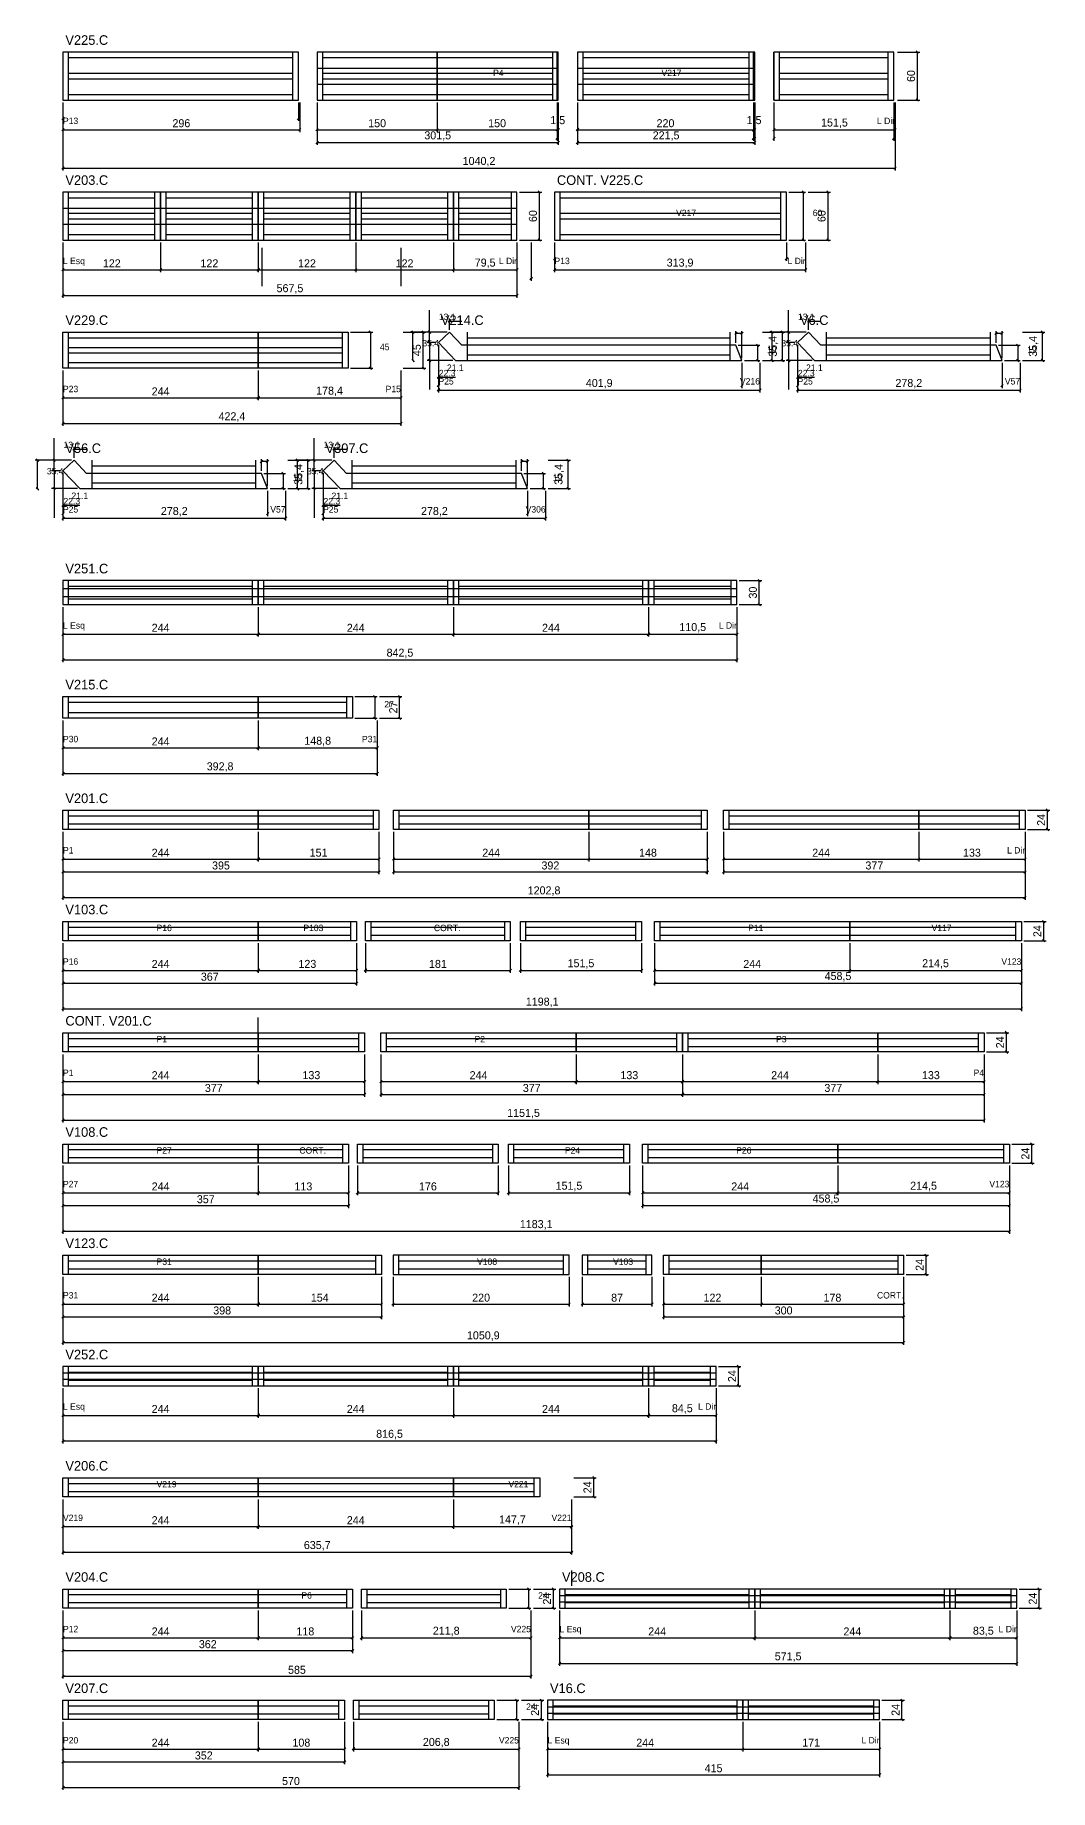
# Model space of a CAD drawing. Extents: x -13000 to 1294, y -4326 to 74.
# Drawn here: x -35 to 1234, y -2171 to 21 of the extents above; entities that cross this region are included whole.
import ezdxf
from ezdxf.enums import TextEntityAlignment as Align

# ---------------------------------------------------------------- set-up
doc = ezdxf.new("R2010")
doc.units = 0
for name, color, linetype in [('5', 5, 'Continuous'), ('COTA', 241, 'Continuous'), ('NOMENCLATURA', 7, 'Continuous'), ('Painéis', 200, 'Continuous'), ('SARR_2.2x7', 40, 'Continuous')]:
    doc.layers.add(name, color=color, linetype=linetype)
doc.dimstyles.new('PAINEL', dxfattribs={"dimtxt": 10, "dimasz": 3, "dimexe": 3, "dimexo": 3, "dimgap": 3, "dimtad": 1, "dimblk": 'OBLIQUE', "dimblk1": 'OBLIQUE', "dimcen": 2.5, "dimclrd": 4, "dimclre": 4, "dimclrt": 240, "dimazin": 3, "dimtfac": 1, "dimtmove": 0, "dimatfit": 3})

# ---------------------------------------------------------------- blocks, each defined once
blk = doc.blocks.new('_OBLIQUE')
at = {"color": 0, "linetype": 'BYBLOCK'}
blk.add_line((-0.5, -0.5), (0.5, 0.5), dxfattribs=at)

msp = doc.modelspace()

# ---------------------------------------------------------------- linework, layer by layer
at = {"layer": 'Painéis'}
for p, q in [((467.7, -60), (467.7, 0)), ((617.7, -60), (617.7, 0)), ((863.2, -60), (863.2, 0)), ((888.7, -60), (888.7, 0)), ((317.7, -20), (467.7, -20)), ((467.7, -20), (617.7, -20)), ((617.7, -20), (619.2, -20)), ((643.2, -20), (863.2, -20)), ((863.2, -20), (864.7, -20)), ((317.7, -40), (467.7, -40)), ((467.7, -40), (617.7, -40)), ((617.7, -40), (619.2, -40)), ((643.2, -40), (863.2, -40)), ((863.2, -40), (864.7, -40)), ((0, -63), (0, -86)), ((294.5, -63), (294.5, -86)), ((617.7, -63), (617.7, -110.9)), ((863.2, -63), (863.2, -110.9)), ((864.7, -63), (864.7, -110.9)), ((888.7, -63), (888.7, -110.9)), ((1038.7, -63), (1038.7, -110.9)), ((1.5, -81.5), (-1.5, -84.5)), ((293, -84.5), (296, -81.5)), ((616.2, -109.4), (619.2, -106.4)), ((861.7, -109.4), (864.7, -106.4)), ((863.2, -109.4), (866.2, -106.4)), ((890.2, -106.4), (887.2, -109.4)), ((1037.2, -109.4), (1040.2, -106.4)), ((907.5, -175), (928.4, -175)), ((926.9, -176.5), (923.9, -173.5)), ((925.4, -175), (925.4, -235)), ((0, -195), (122, -195)), ((122, -195), (244, -195)), ((244, -195), (366, -195)), ((366, -195), (488, -195)), ((488, -195), (567.5, -195)), ((0, -215), (122, -215)), ((122, -215), (244, -215)), ((244, -215), (366, -215)), ((366, -215), (488, -215)), ((488, -215), (567.5, -215)), ((585.3, -238), (585.3, -285.9)), ((614.5, -238), (614.5, -261)), ((904.5, -238), (904.5, -261)), ((907.5, -235), (928.4, -235)), ((923.9, -233.5), (926.9, -236.5)), ((248.4, -244.5), (248.4, -292.4)), ((422.4, -244.5), (422.4, -292.4)), ((616, -256.5), (613, -259.5)), ((903, -259.5), (906, -256.5)), ((583.8, -284.4), (586.8, -281.4)), ((458.2, -350), (458.2, -322.5)), ((907.1, -350), (907.1, -322.5)), ((244, -395), (244, -350)), ((359.5, -350), (387.3, -350)), ((385.8, -351.5), (382.8, -348.5)), ((384.3, -350), (384.3, -395)), ((480.2, -350), (434.5, -350)), ((439, -351.5), (436, -348.5)), ((437.5, -385.4), (437.5, -350)), ((480.2, -350), (455.2, -350)), ((459.7, -351.5), (456.7, -348.5)), ((458.2, -363.1), (458.2, -350)), ((484.7, -334.6), (481.7, -337.6)), ((483.2, -347), (483.2, -333.1)), ((483.2, -336.1), (498.7, -336.1)), ((842.7, -350.1), (839.7, -353.1)), ((841.2, -363.4), (841.2, -348.6)), ((847.3, -353.1), (850.3, -350.1)), ((848.8, -382.4), (848.8, -348.6)), ((929.1, -350), (883.4, -350)), ((887.9, -351.5), (884.9, -348.5)), ((886.4, -385.4), (886.4, -350)), ((929.1, -350), (904.1, -350)), ((908.6, -351.5), (905.6, -348.5)), ((907.1, -363.1), (907.1, -350)), ((933.6, -334.6), (930.6, -337.6)), ((932.1, -347), (932.1, -333.1)), ((932.1, -336.1), (947.6, -336.1)), ((1168, -350.1), (1165, -353.1)), ((1166.5, -363.4), (1166.5, -348.6)), ((1172.5, -353.1), (1175.5, -350.1)), ((1174, -382.4), (1174, -348.6)), ((466.4, -363.1), (455.2, -363.1)), ((466.4, -363.1), (455.2, -363.1)), ((459.7, -364.6), (456.7, -361.6)), ((456.7, -361.6), (459.7, -364.6)), ((458.2, -363.1), (458.2, -385.4)), ((469.4, -366.1), (469.4, -419.8)), ((469.4, -366.1), (469.4, -409.5)), ((848.8, -351.6), (841.2, -351.6)), ((844.2, -366.4), (871.3, -366.4)), ((869.8, -367.9), (866.8, -364.9)), ((868.3, -366.4), (868.3, -385.4)), ((915.3, -363.1), (904.1, -363.1)), ((915.3, -363.1), (904.1, -363.1)), ((908.6, -364.6), (905.6, -361.6)), ((905.6, -361.6), (908.6, -364.6)), ((907.1, -363.1), (907.1, -385.4)), ((918.3, -366.1), (918.3, -419.8)), ((918.3, -366.1), (918.3, -409.5)), ((1174, -351.6), (1166.5, -351.6)), ((1169.5, -366.4), (1196.5, -366.4)), ((1195, -367.9), (1192, -364.9)), ((1193.5, -366.4), (1193.5, -385.4)), ((382.8, -393.5), (385.8, -396.5)), ((436, -383.9), (439, -386.9)), ((487.5, -385.4), (455.2, -385.4)), ((456.7, -383.9), (459.7, -386.9)), ((458.2, -385.4), (458.2, -421.8)), ((848.8, -388.4), (848.8, -419.8)), ((851.8, -385.4), (871.3, -385.4)), ((866.8, -383.9), (869.8, -386.9)), ((884.9, -383.9), (887.9, -386.9)), ((936.4, -385.4), (904.1, -385.4)), ((905.6, -383.9), (908.6, -386.9)), ((907.1, -385.4), (907.1, -421.8)), ((1174, -388.4), (1174, -419.8)), ((1177, -385.4), (1196.5, -385.4)), ((1192, -383.9), (1195, -386.9)), ((359.5, -395), (387.3, -395)), ((470.9, -405), (467.9, -408)), ((470.9, -415.3), (467.9, -418.3)), ((490.5, -406.5), (469.4, -406.5)), ((847.3, -418.3), (850.3, -415.3)), ((919.8, -405), (916.8, -408)), ((919.8, -415.3), (916.8, -418.3)), ((939.4, -406.5), (918.3, -406.5)), ((1172.5, -418.3), (1175.5, -415.3)), ((-11.2, -510), (-11.2, -482.5)), ((15.3, -494.6), (12.3, -497.6)), ((13.8, -507), (13.8, -493.1)), ((13.8, -496.1), (29.3, -496.1)), ((313.9, -510.1), (313.9, -482.6)), ((340.5, -494.6), (337.5, -497.6)), ((339, -507.1), (339, -493.1)), ((339, -496.1), (354.4, -496.1)), ((10.8, -510), (-34.9, -510)), ((-30.4, -511.5), (-33.4, -508.5)), ((-31.9, -545.4), (-31.9, -510)), ((10.8, -510), (-14.2, -510)), ((-3, -523.1), (-14.2, -523.1)), ((-3, -523.1), (-14.2, -523.1)), ((-9.7, -511.5), (-12.7, -508.5)), ((-9.7, -524.6), (-12.7, -521.6)), ((-12.7, -521.6), (-9.7, -524.6)), ((-11.2, -523.1), (-11.2, -510)), ((-11.2, -523.1), (-11.2, -545.4)), ((0, -526.1), (0, -579.8)), ((0, -526.1), (0, -569.5)), ((249.7, -510.1), (246.7, -513.1)), ((248.2, -523.4), (248.2, -508.6)), ((255.8, -511.6), (248.2, -511.6)), ((254.3, -513.1), (257.3, -510.1)), ((255.8, -542.4), (255.8, -508.6)), ((276.7, -527.9), (273.7, -524.9)), ((336, -510.1), (290.2, -510.1)), ((294.7, -511.6), (291.7, -508.6)), ((293.2, -545.4), (293.2, -510.1)), ((336, -510.1), (310.9, -510.1)), ((322.2, -523.1), (310.9, -523.1)), ((322.2, -523.1), (310.9, -523.1)), ((315.4, -511.6), (312.4, -508.6)), ((315.4, -524.6), (312.4, -521.6)), ((312.4, -521.6), (315.4, -524.6)), ((313.9, -523.1), (313.9, -510.1)), ((313.9, -523.1), (313.9, -545.4)), ((325.2, -526.1), (325.2, -579.9)), ((325.2, -526.1), (325.2, -569.5)), ((574.8, -510.1), (571.8, -513.1)), ((573.3, -523.4), (573.3, -508.6)), ((580.9, -511.6), (573.3, -511.6)), ((579.4, -513.1), (582.4, -510.1)), ((580.9, -542.4), (580.9, -508.6)), ((601.9, -527.9), (598.9, -524.9)), ((-33.4, -543.9), (-30.4, -546.9)), ((18.1, -545.4), (-14.2, -545.4)), ((-12.7, -543.9), (-9.7, -546.9)), ((-11.2, -545.4), (-11.2, -581.8)), ((251.2, -526.4), (278.2, -526.4)), ((258.8, -545.4), (278.2, -545.4)), ((273.7, -543.9), (276.7, -546.9)), ((275.2, -526.4), (275.2, -545.4)), ((291.7, -543.9), (294.7, -546.9)), ((343.3, -545.4), (310.9, -545.4)), ((312.4, -543.9), (315.4, -546.9)), ((313.9, -545.4), (313.9, -581.8)), ((576.3, -526.4), (603.4, -526.4)), ((583.9, -545.4), (603.4, -545.4)), ((598.9, -543.9), (601.9, -546.9)), ((600.4, -526.4), (600.4, -545.4)), ((1.5, -565), (-1.5, -568)), ((21.1, -566.5), (0, -566.5)), ((255.8, -548.4), (255.8, -579.8)), ((326.7, -565), (323.7, -568)), ((346.3, -566.5), (325.2, -566.5)), ((580.9, -548.4), (580.9, -579.9)), ((1.5, -575.3), (-1.5, -578.3)), ((254.3, -578.3), (257.3, -575.3)), ((326.7, -575.4), (323.7, -578.4)), ((579.4, -578.4), (582.4, -575.4)), ((0, -670.4), (244, -670.4)), ((244, -670.4), (488, -670.4)), ((488, -670.4), (732, -670.4)), ((732, -670.4), (842.5, -670.4)), ((0, -680.4), (244, -680.4)), ((244, -680.4), (488, -680.4)), ((488, -680.4), (732, -680.4)), ((732, -680.4), (842.5, -680.4)), ((244, -832.4), (244, -805.4)), ((365, -805.4), (392.8, -805.4)), ((391.3, -806.9), (388.3, -803.9)), ((389.8, -805.4), (389.8, -832.4)), ((365, -832.4), (392.8, -832.4)), ((388.3, -830.9), (391.3, -833.9)), ((244, -971.4), (244, -947.4)), ((657.3, -971.4), (657.3, -947.4)), ((1069.8, -971.4), (1069.8, -947.4)), ((244, -1110.4), (244, -1086.4)), ((983.6, -1110.4), (983.6, -1086.4)), ((244, -1249.4), (244, -1225.4)), ((244.2, -1225.1), (244.2, -1206.1)), ((641.5, -1249.4), (641.5, -1225.4)), ((1018.5, -1249.4), (1018.5, -1225.4)), ((244, -1388.4), (244, -1364.4)), ((968.6, -1388.4), (968.6, -1364.4)), ((244, -1527.4), (244, -1503.4)), ((872.9, -1527.4), (872.9, -1503.4)), ((0, -1650.4), (244, -1650.4)), ((0, -1658.4), (244, -1658.4)), ((244, -1650.4), (488, -1650.4)), ((244, -1658.4), (488, -1658.4)), ((488, -1650.4), (732, -1650.4)), ((488, -1658.4), (732, -1658.4)), ((732, -1650.4), (816.5, -1650.4)), ((732, -1658.4), (816.5, -1658.4)), ((244, -1805.4), (244, -1781.4)), ((488, -1805.4), (488, -1781.4)), ((635.7, -1897.3), (635.7, -1916.3)), ((244, -1944.4), (244, -1920.4)), ((557.2, -1920.4), (585, -1920.4)), ((583.5, -1921.9), (580.5, -1918.9)), ((582, -1920.4), (582, -1944.4)), ((620.8, -1928.4), (864.8, -1928.4)), ((864.8, -1928.4), (1108.8, -1928.4)), ((1108.8, -1928.4), (1192.3, -1928.4)), ((557.2, -1944.4), (585, -1944.4)), ((580.5, -1942.9), (583.5, -1945.9)), ((620.8, -1936.4), (864.8, -1936.4)), ((864.8, -1936.4), (1108.8, -1936.4)), ((1108.8, -1936.4), (1192.3, -1936.4)), ((244, -2083.4), (244, -2059.4)), ((542.2, -2059.4), (570, -2059.4)), ((568.5, -2060.9), (565.5, -2057.9)), ((567, -2059.4), (567, -2083.4)), ((565.5, -2081.9), (568.5, -2084.9)), ((605.8, -2067.4), (849.8, -2067.4)), ((605.8, -2075.4), (849.8, -2075.4)), ((849.8, -2067.4), (1020.8, -2067.4)), ((849.8, -2075.4), (1020.8, -2075.4)), ((542.2, -2083.4), (570, -2083.4))]:
    msp.add_line(p, q, dxfattribs=at)
for points in [[(0, 0), (0, -60), (294.5, -60), (294.5, 0), (0, 0)], [(317.7, -60), (467.7, -60), (467.7, 0), (317.7, 0)], [(467.7, -60), (617.7, -60), (617.7, 0), (467.7, 0)], [(617.7, -60), (619.2, -60), (619.2, 0), (617.7, 0)], [(643.2, -60), (863.2, -60), (863.2, 0), (643.2, 0)], [(863.2, -60), (864.7, -60), (864.7, 0), (863.2, 0)], [(888.7, -60), (1038.7, -60), (1038.7, 0), (888.7, 0)], [(0, -235), (122, -235), (122, -175), (0, -175)], [(122, -235), (244, -235), (244, -175), (122, -175)], [(244, -235), (366, -235), (366, -175), (244, -175)], [(366, -235), (488, -235), (488, -175), (366, -175)], [(488, -235), (567.5, -235), (567.5, -175), (488, -175)], [(614.5, -175), (614.5, -235), (904.5, -235), (904.5, -175), (614.5, -175)], [(244, -395), (0, -395), (0, -350), (244, -350)], [(244, -350), (356.5, -350), (356.5, -395), (244, -395)], [(469.4, -363.1), (490.5, -385.4), (848.8, -385.4), (841.2, -366.4), (498.7, -366.4), (483.2, -350), (469.4, -363.1)], [(918.3, -363.1), (939.4, -385.4), (1174, -385.4), (1166.5, -366.4), (947.6, -366.4), (932.1, -350), (918.3, -363.1)], [(0, -523.1), (21.1, -545.4), (255.7, -545.4), (248.2, -526.4), (29.3, -526.4), (13.8, -510), (0, -523.1)], [(325.2, -523.1), (346.3, -545.4), (580.9, -545.4), (573.4, -526.4), (354.5, -526.4), (339, -510), (325.2, -523.1)], [(0, -690.4), (244, -690.4), (244, -660.4), (0, -660.4)], [(244, -690.4), (488, -690.4), (488, -660.4), (244, -660.4)], [(488, -690.4), (732, -690.4), (732, -660.4), (488, -660.4)], [(732, -690.4), (842.5, -690.4), (842.5, -660.4), (732, -660.4)], [(244, -832.4), (0, -832.4), (0, -805.4), (244, -805.4)], [(244, -805.4), (362, -805.4), (362, -832.4), (244, -832.4)], [(244, -971.4), (0, -971.4), (0, -947.4), (244, -947.4)], [(244, -947.4), (395, -947.4), (395, -971.4), (244, -971.4)], [(657.3, -971.4), (413.3, -971.4), (413.3, -947.4), (657.3, -947.4)], [(657.3, -947.4), (805.3, -947.4), (805.3, -971.4), (657.3, -971.4)], [(1069.8, -971.4), (825.8, -971.4), (825.8, -947.4), (1069.8, -947.4)], [(1069.8, -947.4), (1202.8, -947.4), (1202.8, -971.4), (1069.8, -971.4)], [(244, -1110.4), (0, -1110.4), (0, -1086.4), (244, -1086.4)], [(244, -1086.4), (367, -1086.4), (367, -1110.4), (244, -1110.4)], [(378.2, -1086.4), (559.2, -1086.4), (559.2, -1110.4), (378.2, -1110.4)], [(571.8, -1086.4), (723.3, -1086.4), (723.3, -1110.4), (571.8, -1110.4)], [(983.6, -1110.4), (739.6, -1110.4), (739.6, -1086.4), (983.6, -1086.4)], [(983.6, -1086.4), (1198.1, -1086.4), (1198.1, -1110.4), (983.6, -1110.4)], [(244, -1249.4), (0, -1249.4), (0, -1225.4), (244, -1225.4)], [(244, -1225.4), (377, -1225.4), (377, -1249.4), (244, -1249.4)], [(641.5, -1249.4), (397.5, -1249.4), (397.5, -1225.4), (641.5, -1225.4)], [(641.5, -1225.4), (774.5, -1225.4), (774.5, -1249.4), (641.5, -1249.4)], [(1018.5, -1249.4), (774.5, -1249.4), (774.5, -1225.4), (1018.5, -1225.4)], [(1018.5, -1225.4), (1151.5, -1225.4), (1151.5, -1249.4), (1018.5, -1249.4)], [(244, -1388.4), (0, -1388.4), (0, -1364.4), (244, -1364.4)], [(244, -1364.4), (357, -1364.4), (357, -1388.4), (244, -1388.4)], [(368.2, -1364.4), (544.2, -1364.4), (544.2, -1388.4), (368.2, -1388.4)], [(556.8, -1364.4), (708.3, -1364.4), (708.3, -1388.4), (556.8, -1388.4)], [(968.6, -1388.4), (724.6, -1388.4), (724.6, -1364.4), (968.6, -1364.4)], [(968.6, -1364.4), (1183.1, -1364.4), (1183.1, -1388.4), (968.6, -1388.4)], [(244, -1527.4), (0, -1527.4), (0, -1503.4), (244, -1503.4)], [(244, -1503.4), (398, -1503.4), (398, -1527.4), (244, -1527.4)], [(412.7, -1503.4), (412.7, -1527.4), (632.7, -1527.4), (632.7, -1503.4), (412.7, -1503.4)], [(649.2, -1503.4), (649.2, -1527.4), (736.2, -1527.4), (736.2, -1503.4), (649.2, -1503.4)], [(872.9, -1527.4), (750.9, -1527.4), (750.9, -1503.4), (872.9, -1503.4)], [(872.9, -1503.4), (1050.9, -1503.4), (1050.9, -1527.4), (872.9, -1527.4)], [(0, -1666.4), (244, -1666.4), (244, -1642.4), (0, -1642.4)], [(244, -1666.4), (488, -1666.4), (488, -1642.4), (244, -1642.4)], [(488, -1666.4), (732, -1666.4), (732, -1642.4), (488, -1642.4)], [(732, -1666.4), (816.5, -1666.4), (816.5, -1642.4), (732, -1642.4)], [(244, -1805.4), (0, -1805.4), (0, -1781.4), (244, -1781.4)], [(488, -1805.4), (244, -1805.4), (244, -1781.4), (488, -1781.4)], [(488, -1781.4), (596, -1781.4), (596, -1805.4), (488, -1805.4)], [(244, -1944.4), (0, -1944.4), (0, -1920.4), (244, -1920.4)], [(244, -1920.4), (362, -1920.4), (362, -1944.4), (244, -1944.4)], [(373.2, -1920.4), (554.2, -1920.4), (554.2, -1944.4), (373.2, -1944.4)], [(620.8, -1944.4), (864.8, -1944.4), (864.8, -1920.4), (620.8, -1920.4)], [(864.8, -1944.4), (1108.8, -1944.4), (1108.8, -1920.4), (864.8, -1920.4)], [(1108.8, -1944.4), (1192.3, -1944.4), (1192.3, -1920.4), (1108.8, -1920.4)], [(244, -2083.4), (0, -2083.4), (0, -2059.4), (244, -2059.4)], [(244, -2059.4), (352, -2059.4), (352, -2083.4), (244, -2083.4)], [(363.2, -2059.4), (539.2, -2059.4), (539.2, -2083.4), (363.2, -2083.4)], [(605.8, -2083.4), (849.8, -2083.4), (849.8, -2059.4), (605.8, -2059.4)], [(849.8, -2083.4), (1020.8, -2083.4), (1020.8, -2059.4), (849.8, -2059.4)]]:
    msp.add_lwpolyline(points, close=True, dxfattribs=at)
at = {"layer": 'SARR_2.2x7'}
for p, q in [((7, -60), (7, 0)), ((287.5, -60), (287.5, 0)), ((324.7, -60), (324.7, 0)), ((612.2, -60), (612.2, 0)), ((650.2, -60), (650.2, 0)), ((857.7, -60), (857.7, 0)), ((895.7, -60), (895.7, 0)), ((1031.7, -60), (1031.7, 0)), ((7, -7), (287.5, -7)), ((324.7, -7), (612.2, -7)), ((650.2, -7), (857.7, -7)), ((895.7, -7), (1031.7, -7)), ((7, -26.5), (287.5, -26.5)), ((7, -33.5), (287.5, -33.5)), ((324.7, -26.5), (612.2, -26.5)), ((324.7, -33.5), (612.2, -33.5)), ((650.2, -26.5), (857.7, -26.5)), ((650.2, -33.5), (857.7, -33.5)), ((895.7, -26.5), (1031.7, -26.5)), ((895.7, -33.5), (1031.7, -33.5)), ((7, -53), (287.5, -53)), ((324.7, -53), (612.2, -53)), ((650.2, -53), (857.7, -53)), ((895.7, -53), (1031.7, -53)), ((7, -235), (7, -175)), ((115, -235), (115, -175)), ((129, -235), (129, -175)), ((237, -235), (237, -175)), ((251, -235), (251, -175)), ((359, -235), (359, -175)), ((373, -235), (373, -175)), ((481, -235), (481, -175)), ((495, -235), (495, -175)), ((560.5, -235), (560.5, -175)), ((621.5, -235), (621.5, -175)), ((897.5, -235), (897.5, -175)), ((7, -182), (115, -182)), ((129, -182), (237, -182)), ((251, -182), (359, -182)), ((373, -182), (481, -182)), ((495, -182), (560.5, -182)), ((621.5, -182), (897.5, -182)), ((7, -201.5), (115, -201.5)), ((7, -208.5), (115, -208.5)), ((129, -201.5), (237, -201.5)), ((129, -208.5), (237, -208.5)), ((251, -201.5), (359, -201.5)), ((251, -208.5), (359, -208.5)), ((373, -201.5), (481, -201.5)), ((373, -208.5), (481, -208.5)), ((495, -201.5), (560.5, -201.5)), ((495, -208.5), (560.5, -208.5)), ((621.5, -201.5), (897.5, -201.5)), ((621.5, -208.5), (897.5, -208.5)), ((7, -228), (115, -228)), ((129, -228), (237, -228)), ((251, -228), (359, -228)), ((373, -228), (481, -228)), ((495, -228), (560.5, -228)), ((621.5, -228), (897.5, -228)), ((7, -395), (7, -350)), ((349.5, -395), (349.5, -350)), ((505.7, -385.4), (505.7, -350)), ((834.2, -385.4), (834.2, -350)), ((954.6, -385.4), (954.6, -350)), ((1159.5, -385.4), (1159.5, -350)), ((7, -357), (349.5, -357)), ((7, -369), (349.5, -369)), ((505.7, -357), (834.2, -357)), ((954.6, -357), (1159.5, -357)), ((7, -376), (349.5, -376)), ((7, -388), (349.5, -388)), ((505.7, -378.4), (834.2, -378.4)), ((954.6, -378.4), (1159.5, -378.4)), ((36.3, -545.4), (36.3, -510)), ((36.3, -517), (241.2, -517)), ((241.2, -545.4), (241.2, -510)), ((361.5, -545.4), (361.5, -510)), ((361.5, -517), (566.4, -517)), ((566.4, -545.4), (566.4, -510)), ((36.3, -538.4), (241.2, -538.4)), ((361.5, -538.4), (566.4, -538.4)), ((7, -690.4), (7, -660.4)), ((7, -667.4), (237, -667.4)), ((237, -690.4), (237, -660.4)), ((251, -690.4), (251, -660.4)), ((251, -667.4), (481, -667.4)), ((481, -690.4), (481, -660.4)), ((495, -690.4), (495, -660.4)), ((495, -667.4), (725, -667.4)), ((725, -690.4), (725, -660.4)), ((739, -690.4), (739, -660.4)), ((739, -667.4), (835.5, -667.4)), ((835.5, -690.4), (835.5, -660.4)), ((7, -683.4), (237, -683.4)), ((251, -683.4), (481, -683.4)), ((495, -683.4), (725, -683.4)), ((739, -683.4), (835.5, -683.4)), ((7, -832.4), (7, -805.4)), ((355, -832.4), (355, -805.4)), ((7, -812.4), (355, -812.4)), ((7, -825.4), (355, -825.4)), ((7, -971.4), (7, -947.4)), ((7, -954.4), (388, -954.4)), ((7, -964.4), (388, -964.4)), ((388, -971.4), (388, -947.4)), ((420.3, -971.4), (420.3, -947.4)), ((420.3, -954.4), (798.3, -954.4)), ((420.3, -964.4), (798.3, -964.4)), ((798.3, -971.4), (798.3, -947.4)), ((832.8, -971.4), (832.8, -947.4)), ((832.8, -954.4), (1195.8, -954.4)), ((832.8, -964.4), (1195.8, -964.4)), ((1195.8, -971.4), (1195.8, -947.4)), ((7, -1110.4), (7, -1086.4)), ((7, -1093.4), (360, -1093.4)), ((360, -1110.4), (360, -1086.4)), ((385.2, -1110.4), (385.2, -1086.4)), ((385.2, -1093.4), (552.2, -1093.4)), ((552.2, -1110.4), (552.2, -1086.4)), ((578.8, -1110.4), (578.8, -1086.4)), ((578.8, -1093.4), (716.3, -1093.4)), ((716.3, -1110.4), (716.3, -1086.4)), ((746.6, -1110.4), (746.6, -1086.4)), ((746.6, -1093.4), (1191.1, -1093.4)), ((1191.1, -1110.4), (1191.1, -1086.4)), ((7, -1103.4), (360, -1103.4)), ((385.2, -1103.4), (552.2, -1103.4)), ((578.8, -1103.4), (716.3, -1103.4)), ((746.6, -1103.4), (1191.1, -1103.4)), ((7, -1249.4), (7, -1225.4)), ((370, -1249.4), (370, -1225.4)), ((404.5, -1249.4), (404.5, -1225.4)), ((767.5, -1249.4), (767.5, -1225.4)), ((781.5, -1249.4), (781.5, -1225.4)), ((1144.5, -1249.4), (1144.5, -1225.4)), ((7, -1232.4), (370, -1232.4)), ((7, -1242.4), (370, -1242.4)), ((404.5, -1232.4), (767.5, -1232.4)), ((404.5, -1242.4), (767.5, -1242.4)), ((781.5, -1232.4), (1144.5, -1232.4)), ((781.5, -1242.4), (1144.5, -1242.4)), ((7, -1388.4), (7, -1364.4)), ((7, -1371.4), (350, -1371.4)), ((350, -1388.4), (350, -1364.4)), ((375.2, -1388.4), (375.2, -1364.4)), ((375.2, -1371.4), (537.2, -1371.4)), ((537.2, -1388.4), (537.2, -1364.4)), ((563.8, -1388.4), (563.8, -1364.4)), ((563.8, -1371.4), (701.3, -1371.4)), ((701.3, -1388.4), (701.3, -1364.4)), ((731.6, -1388.4), (731.6, -1364.4)), ((731.6, -1371.4), (1176.1, -1371.4)), ((1176.1, -1388.4), (1176.1, -1364.4)), ((7, -1381.4), (350, -1381.4)), ((375.2, -1381.4), (537.2, -1381.4)), ((563.8, -1381.4), (701.3, -1381.4)), ((731.6, -1381.4), (1176.1, -1381.4)), ((7, -1527.4), (7, -1503.4)), ((7, -1510.4), (391, -1510.4)), ((391, -1527.4), (391, -1503.4)), ((419.7, -1527.4), (419.7, -1503.4)), ((419.7, -1510.4), (625.7, -1510.4)), ((625.7, -1527.4), (625.7, -1503.4)), ((656.2, -1527.4), (656.2, -1503.4)), ((656.2, -1510.4), (729.2, -1510.4)), ((729.2, -1527.4), (729.2, -1503.4)), ((757.9, -1527.4), (757.9, -1503.4)), ((757.9, -1510.4), (1043.9, -1510.4)), ((1043.9, -1527.4), (1043.9, -1503.4)), ((7, -1520.4), (391, -1520.4)), ((419.7, -1520.4), (625.7, -1520.4)), ((656.2, -1520.4), (729.2, -1520.4)), ((757.9, -1520.4), (1043.9, -1520.4)), ((7, -1666.4), (7, -1642.4)), ((237, -1666.4), (237, -1642.4)), ((251, -1666.4), (251, -1642.4)), ((481, -1666.4), (481, -1642.4)), ((495, -1666.4), (495, -1642.4)), ((725, -1666.4), (725, -1642.4)), ((739, -1666.4), (739, -1642.4)), ((809.5, -1666.4), (809.5, -1642.4)), ((7, -1649.4), (237, -1649.4)), ((7, -1659.4), (237, -1659.4)), ((251, -1649.4), (481, -1649.4)), ((251, -1659.4), (481, -1659.4)), ((495, -1649.4), (725, -1649.4)), ((495, -1659.4), (725, -1659.4)), ((739, -1649.4), (809.5, -1649.4)), ((739, -1659.4), (809.5, -1659.4)), ((7, -1805.4), (7, -1781.4)), ((7, -1788.4), (589, -1788.4)), ((589, -1805.4), (589, -1781.4)), ((7, -1798.4), (589, -1798.4)), ((7, -1944.4), (7, -1920.4)), ((7, -1927.4), (355, -1927.4)), ((355, -1944.4), (355, -1920.4)), ((380.2, -1944.4), (380.2, -1920.4)), ((380.2, -1927.4), (547.2, -1927.4)), ((547.2, -1944.4), (547.2, -1920.4)), ((627.8, -1944.4), (627.8, -1920.4)), ((627.8, -1927.4), (857.8, -1927.4)), ((857.8, -1944.4), (857.8, -1920.4)), ((871.8, -1944.4), (871.8, -1920.4)), ((871.8, -1927.4), (1101.8, -1927.4)), ((1101.8, -1944.4), (1101.8, -1920.4)), ((1115.8, -1944.4), (1115.8, -1920.4)), ((1115.8, -1927.4), (1185.3, -1927.4)), ((1185.3, -1944.4), (1185.3, -1920.4)), ((7, -1937.4), (355, -1937.4)), ((380.2, -1937.4), (547.2, -1937.4)), ((627.8, -1937.4), (857.8, -1937.4)), ((871.8, -1937.4), (1101.8, -1937.4)), ((1115.8, -1937.4), (1185.3, -1937.4)), ((7, -2083.4), (7, -2059.4)), ((345, -2083.4), (345, -2059.4)), ((370.2, -2083.4), (370.2, -2059.4)), ((532.2, -2083.4), (532.2, -2059.4)), ((612.8, -2083.4), (612.8, -2059.4)), ((842.8, -2083.4), (842.8, -2059.4)), ((856.8, -2083.4), (856.8, -2059.4)), ((1013.8, -2083.4), (1013.8, -2059.4)), ((7, -2066.4), (345, -2066.4)), ((7, -2076.4), (345, -2076.4)), ((370.2, -2066.4), (532.2, -2066.4)), ((370.2, -2076.4), (532.2, -2076.4)), ((612.8, -2066.4), (842.8, -2066.4)), ((612.8, -2076.4), (842.8, -2076.4)), ((856.8, -2066.4), (1013.8, -2066.4)), ((856.8, -2076.4), (1013.8, -2076.4))]:
    msp.add_line(p, q, dxfattribs=at)

# ---------------------------------------------------------------- texts
at = {"layer": '5'}
for s, p in [('V217', (748.2, -30)), ('P4', (537.7, -30)), ('P13', (0, -90)), ('V217', (766.45, -205)), ('L Esq', (0, -265)), ('P13', (614.5, -265)), ('P25', (469.4, -415.4)), ('P25', (918.3, -415.4)), ('P23', (0, -425)), ('P25', (0, -575.4)), ('P25', (325.2, -575.4)), ('L Esq', (0, -720.4)), ('P30', (0, -862.4)), ('P1', (0, -1001.4)), ('P16', (117, -1098.4)), ('P103', (300.5, -1098.4)), ('CORT.', (463.7, -1098.4)), ('P11', (856.6, -1098.4)), ('V117', (1085.85, -1098.4)), ('P16', (0, -1140.4)), ('P1', (117, -1237.4)), ('P2', (514.5, -1237.4)), ('P3', (891.5, -1237.4)), ('P1', (0, -1279.4)), ('P27', (117, -1376.4)), ('CORT.', (295.5, -1376.4)), ('P24', (627.55, -1376.4)), ('P26', (841.6, -1376.4)), ('P27', (0, -1418.4)), ('P31', (117, -1515.4)), ('V108', (517.7, -1515.4)), ('V103', (687.7, -1515.4)), ('P31', (0, -1557.4)), ('L Esq', (0, -1696.4)), ('V219', (117, -1793.4)), ('V221', (556.85, -1793.4)), ('V219', (0, -1835.4)), ('P6', (298, -1932.4)), ('P12', (0, -1974.4)), ('L Esq', (620.8, -1974.4)), ('P20', (0, -2113.4)), ('L Esq', (605.8, -2113.4))]:
    msp.add_text(s, height=8, dxfattribs=at).set_placement(p)
for s, p in [('L Dir', (1040.2, -90)), ('L Dir', (567.5, -265)), ('L Dir', (928.4, -265)), ('V216', (871.3, -415.4)), ('V57', (1196.5, -415.4)), ('P15', (422.4, -425)), ('V57', (278.2, -575.4)), ('V306', (603.4, -575.4)), ('L Dir', (842.5, -720.4)), ('P31', (392.8, -862.4)), ('L Dir', (1202.8, -1001.4)), ('V123', (1198.1, -1140.4)), ('P4', (1151.5, -1279.4)), ('V123', (1183.1, -1418.4)), ('CORT.', (1050.9, -1557.4)), ('L Dir', (816.5, -1696.4)), ('V221', (635.7, -1835.4)), ('V225', (585, -1974.4)), ('L Dir', (1192.3, -1974.4)), ('V225', (570, -2113.4)), ('L Dir', (1020.8, -2113.4))]:
    msp.add_text(s, height=8, dxfattribs=at).set_placement(p, align=Align.RIGHT)
at = {"layer": 'NOMENCLATURA'}
for s, p in [('V225.C', (3, 9)), ('V203.C', (3, -166)), ('CONT. V225.C', (617.5, -166)), ('V229.C', (3, -341)), ('V214.C', (472.4, -341)), ('V6.C', (921.3, -341)), ('V56.C', (3, -501)), ('V307.C', (328.2, -501)), ('V251.C', (3, -651.4)), ('V215.C', (3, -796.4)), ('V201.C', (3, -938.4)), ('V103.C', (3, -1077.4)), ('CONT. V201.C', (3, -1216.4)), ('V108.C', (3, -1355.4)), ('V123.C', (3, -1494.4)), ('V252.C', (3, -1633.4)), ('V206.C', (3, -1772.4)), ('V204.C', (3, -1911.4)), ('V208.C', (623.8, -1911.4)), ('V207.C', (3, -2050.4)), ('V16.C', (608.8, -2050.4))]:
    msp.add_text(s, height=12, dxfattribs=at).set_placement(p)
at = {"layer": 'Painéis'}
for s, p in [('60', (937.3, -205)), ('13.1', (469.9, -334.8)), ('13.1', (918.8, -334.8)), ('45', (396.2, -372.5)), ('35.4', (449.3, -367.7)), ('19', (880.2, -375.9)), ('35.4', (898.1, -367.7)), ('19', (1205.4, -375.9)), ('21.1', (480, -398.4)), ('21.1', (928.9, -398.4)), ('22.3', (469.9, -405.1)), ('22.3', (918.8, -405.1)), ('13.1', (0.6, -494.8)), ('13.1', (325.7, -494.8)), ('35.4', (-20.1, -527.7)), ('35.4', (305, -527.7)), ('19', (287.2, -535.9)), ('19', (612.3, -535.9)), ('22.3', (0.6, -565.1)), ('21.1', (10.6, -558.4)), ('22.3', (325.7, -565.1)), ('21.1', (335.7, -558.5)), ('27', (401.7, -818.9)), ('24', (594, -1932.4)), ('24', (579, -2071.4))]:
    msp.add_text(s, height=8, dxfattribs=at).set_placement(p)

# ---------------------------------------------------------------- dimensions: what is measured, and where the dimension line sits
at = {"layer": 'COTA'}
for base, p1, p2 in [((1068.2, -60), (1040.2, -60), (1040.2, 0)), ((595.5, -235), (567.5, -235), (567.5, -175)), ((956.4, -235), (928.4, -235), (928.4, -175)), ((450.4, -395), (422.4, -395), (422.4, -350)), ((899.3, -385.4), (871.3, -385.4), (871.3, -350)), ((1224.5, -385.4), (1196.5, -385.4), (1196.5, -350)), ((306.2, -545.4), (278.2, -545.4), (278.2, -510)), ((631.4, -545.4), (603.4, -545.4), (603.4, -510)), ((870.5, -690.4), (842.5, -690.4), (842.5, -660.4)), ((420.8, -832.4), (392.8, -832.4), (392.8, -805.4)), ((1230.8, -971.4), (1202.8, -971.4), (1202.8, -947.4)), ((1226.1, -1110.4), (1198.1, -1110.4), (1198.1, -1086.4)), ((1179.5, -1249.4), (1151.5, -1249.4), (1151.5, -1225.4)), ((1211.1, -1388.4), (1183.1, -1388.4), (1183.1, -1364.4)), ((1078.9, -1527.4), (1050.9, -1527.4), (1050.9, -1503.4)), ((844.5, -1666.4), (816.5, -1666.4), (816.5, -1642.4)), ((663.7, -1805.4), (635.7, -1805.4), (635.7, -1781.4)), ((613, -1944.4), (585, -1944.4), (585, -1920.4)), ((1220.3, -1944.4), (1192.3, -1944.4), (1192.3, -1920.4)), ((598, -2083.4), (570, -2083.4), (570, -2059.4)), ((1048.8, -2083.4), (1020.8, -2083.4), (1020.8, -2059.4))]:
    msp.add_linear_dim(base=base, p1=p1, p2=p2, angle=90, dimstyle='PAINEL', dxfattribs=at).render()
for base, p1, p2 in [((0, -97), (0, -60), (296, -60)), ((0, -145), (0, -60), (1040.2, -60)), ((317.7, -97), (317.7, -60), (467.7, -60)), ((317.7, -113), (317.7, -60), (619.2, -60)), ((467.7, -97), (467.7, -60), (617.7, -60)), ((617.7, -97), (617.7, -60), (619.2, -60)), ((643.2, -97), (643.2, -60), (863.2, -60)), ((643.2, -113), (643.2, -60), (864.7, -60)), ((863.2, -97), (863.2, -60), (864.7, -60)), ((888.7, -97), (888.7, -60), (1040.2, -60)), ((0, -272), (0, -235), (122, -235)), ((0, -304), (0, -235), (567.5, -235)), ((122, -272), (122, -235), (244, -235)), ((244, -272), (244, -235), (366, -235)), ((366, -272), (366, -235), (488, -235)), ((488, -272), (488, -235), (567.5, -235)), ((614.5, -272), (614.5, -235), (928.4, -235)), ((469.4, -422.4), (469.4, -385.4), (871.3, -385.4)), ((918.3, -422.4), (918.3, -385.4), (1196.5, -385.4)), ((0, -432), (0, -395), (244, -395)), ((0, -464), (0, -395), (422.4, -395)), ((244, -432), (244, -395), (422.4, -395)), ((0, -582.4), (0, -545.4), (278.2, -545.4)), ((325.2, -582.4), (325.2, -545.4), (603.4, -545.4)), ((0, -727.4), (0, -690.4), (244, -690.4)), ((0, -759.4), (0, -690.4), (842.5, -690.4)), ((244, -727.4), (244, -690.4), (488, -690.4)), ((488, -727.4), (488, -690.4), (732, -690.4)), ((732, -727.4), (732, -690.4), (842.5, -690.4)), ((0, -869.4), (0, -832.4), (244, -832.4)), ((0, -901.4), (0, -832.4), (392.8, -832.4)), ((244, -869.4), (244, -832.4), (392.8, -832.4)), ((0, -1008.4), (0, -971.4), (244, -971.4)), ((0, -1024.4), (0, -971.4), (395, -971.4)), ((0, -1056.4), (0, -971.4), (1202.8, -971.4)), ((244, -1008.4), (244, -971.4), (395, -971.4)), ((413.3, -1008.4), (413.3, -971.4), (657.3, -971.4)), ((413.3, -1024.4), (413.3, -971.4), (805.3, -971.4)), ((657.3, -1008.4), (657.3, -971.4), (805.3, -971.4)), ((825.8, -1008.4), (825.8, -971.4), (1069.8, -971.4)), ((825.8, -1024.4), (825.8, -971.4), (1202.8, -971.4)), ((1069.8, -1008.4), (1069.8, -971.4), (1202.8, -971.4)), ((0, -1147.4), (0, -1110.4), (244, -1110.4)), ((0, -1163.4), (0, -1110.4), (367, -1110.4)), ((0, -1195.4), (0, -1110.4), (1198.1, -1110.4)), ((244, -1147.4), (244, -1110.4), (367, -1110.4)), ((378.2, -1147.4), (378.2, -1110.4), (559.2, -1110.4)), ((571.8, -1147.4), (571.8, -1110.4), (723.3, -1110.4)), ((739.6, -1147.4), (739.6, -1110.4), (983.6, -1110.4)), ((739.6, -1163.4), (739.6, -1110.4), (1198.1, -1110.4)), ((983.6, -1147.4), (983.6, -1110.4), (1198.1, -1110.4)), ((0, -1286.4), (0, -1249.4), (244, -1249.4)), ((0, -1302.4), (0, -1249.4), (377, -1249.4)), ((0, -1334.4), (0, -1249.4), (1151.5, -1249.4)), ((244, -1286.4), (244, -1249.4), (377, -1249.4)), ((397.5, -1286.4), (397.5, -1249.4), (641.5, -1249.4)), ((397.5, -1302.4), (397.5, -1249.4), (774.5, -1249.4)), ((641.5, -1286.4), (641.5, -1249.4), (774.5, -1249.4)), ((774.5, -1286.4), (774.5, -1249.4), (1018.5, -1249.4)), ((774.5, -1302.4), (774.5, -1249.4), (1151.5, -1249.4)), ((1018.5, -1286.4), (1018.5, -1249.4), (1151.5, -1249.4)), ((0, -1425.4), (0, -1388.4), (244, -1388.4)), ((0, -1441.4), (0, -1388.4), (357, -1388.4)), ((0, -1473.4), (0, -1388.4), (1183.1, -1388.4)), ((244, -1425.4), (244, -1388.4), (357, -1388.4)), ((368.2, -1425.4), (368.2, -1388.4), (544.2, -1388.4)), ((556.8, -1425.4), (556.8, -1388.4), (708.3, -1388.4)), ((724.6, -1425.4), (724.6, -1388.4), (968.6, -1388.4)), ((724.6, -1441.4), (724.6, -1388.4), (1183.1, -1388.4)), ((968.6, -1425.4), (968.6, -1388.4), (1183.1, -1388.4)), ((0, -1564.4), (0, -1527.4), (244, -1527.4)), ((0, -1580.4), (0, -1527.4), (398, -1527.4)), ((0, -1612.4), (0, -1527.4), (1050.9, -1527.4)), ((244, -1564.4), (244, -1527.4), (398, -1527.4)), ((412.7, -1564.4), (412.7, -1527.4), (632.7, -1527.4)), ((649.2, -1564.4), (649.2, -1527.4), (736.2, -1527.4)), ((750.9, -1564.4), (750.9, -1527.4), (872.9, -1527.4)), ((750.9, -1580.4), (750.9, -1527.4), (1050.9, -1527.4)), ((872.9, -1564.4), (872.9, -1527.4), (1050.9, -1527.4)), ((0, -1703.4), (0, -1666.4), (244, -1666.4)), ((0, -1735.4), (0, -1666.4), (816.5, -1666.4)), ((244, -1703.4), (244, -1666.4), (488, -1666.4)), ((488, -1703.4), (488, -1666.4), (732, -1666.4)), ((732, -1703.4), (732, -1666.4), (816.5, -1666.4)), ((0, -1842.4), (0, -1805.4), (244, -1805.4)), ((0, -1874.4), (0, -1805.4), (635.7, -1805.4)), ((244, -1842.4), (244, -1805.4), (488, -1805.4)), ((488, -1842.4), (488, -1805.4), (635.7, -1805.4)), ((0, -1981.4), (0, -1944.4), (244, -1944.4)), ((0, -1997.4), (0, -1944.4), (362, -1944.4)), ((0, -2029.4), (0, -1944.4), (585, -1944.4)), ((244, -1981.4), (244, -1944.4), (362, -1944.4)), ((373.2, -1981.4), (373.2, -1944.4), (585, -1944.4)), ((620.8, -1981.4), (620.8, -1944.4), (864.8, -1944.4)), ((620.8, -2013.4), (620.8, -1944.4), (1192.3, -1944.4)), ((864.8, -1981.4), (864.8, -1944.4), (1108.8, -1944.4)), ((1108.8, -1981.4), (1108.8, -1944.4), (1192.3, -1944.4)), ((0, -2120.4), (0, -2083.4), (244, -2083.4)), ((0, -2136.4), (0, -2083.4), (352, -2083.4)), ((0, -2168.4), (0, -2083.4), (570, -2083.4)), ((244, -2120.4), (244, -2083.4), (352, -2083.4)), ((363.2, -2120.4), (363.2, -2083.4), (570, -2083.4)), ((605.8, -2120.4), (605.8, -2083.4), (849.8, -2083.4)), ((605.8, -2152.4), (605.8, -2083.4), (1020.8, -2083.4)), ((849.8, -2120.4), (849.8, -2083.4), (1020.8, -2083.4))]:
    msp.add_linear_dim(base=base, p1=p1, p2=p2, dimstyle='PAINEL', dxfattribs=at).render()

doc.saveas('drawing.dxf')
